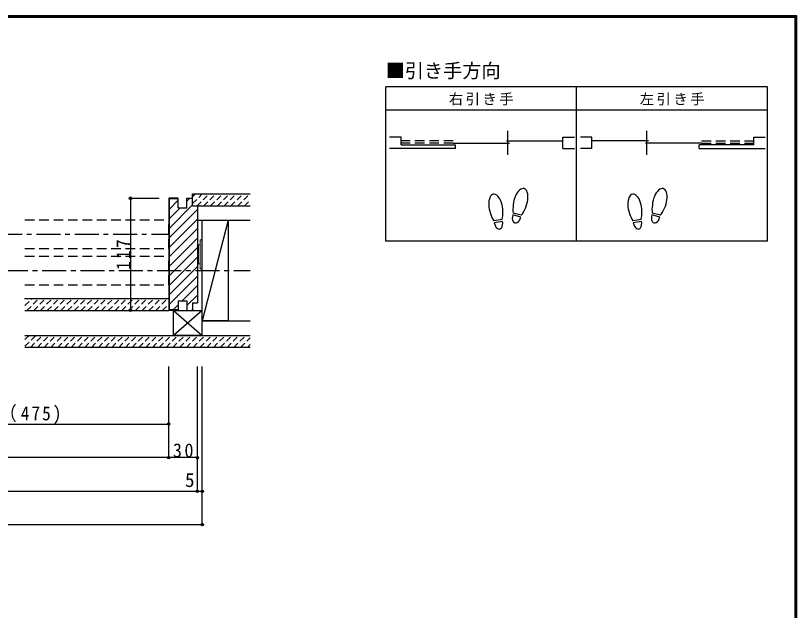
# Model space of a CAD drawing. Units: millimetres at full size, sheet at 1:5; details may follow other scales. Extents: x -973 to 977, y -718 to 696.
# Drawn here: x 162 to 977, y 76 to 696 of the extents above; entities that cross this region are included whole.
import ezdxf
from ezdxf.enums import TextEntityAlignment as Align

# ---------------------------------------------------------------- set-up
doc = ezdxf.new("R2010")
doc.units = ezdxf.units.MM
doc.header["$LTSCALE"] = 5
doc.header["$PDMODE"] = 32
doc.header["$PDSIZE"] = 2.5
for name, pattern in [('CHAIN1', [8, 5, -1, 1, -1]), ('DASHED1', [1.8, 1.2, -0.6]), ('DASHED2', [3, 2, -1])]:
    doc.linetypes.add(name, pattern=pattern)
for name, color, linetype in [('0-1_通り芯', 4, 'CHAIN1'), ('0-2_柱', 3, 'Continuous'), ('0-3_仕上げ', 2, 'Continuous'), ('0-4_枠', 3, 'Continuous'), ('0-6_扉', 7, 'Continuous'), ('0-8_戸当り', 3, 'Continuous'), ('0-A_文字', 7, 'Continuous'), ('0-B_寸法', 7, 'Continuous'), ('0-C_ハッチ', 4, 'DASHED1'), ('F-1_枠', 6, 'Continuous')]:
    doc.layers.add(name, color=color, linetype=linetype)
doc.layers.add('0-7_金物', color=7, linetype='Continuous', lineweight=18)
doc.styles.add('ＭＳ ゴシック', font='')
doc.styles.get('ＭＳ ゴシック').set_extended_font_data('MS Gothic')

msp = doc.modelspace()

# ---------------------------------------------------------------- linework, layer by layer
at = {"layer": '0-1_通り芯'}
msp.add_line((-690.347, 430), (406.733, 430), dxfattribs=at)
at = {"layer": '0-2_柱'}
msp.add_line((356.622, 362.5), (356.622, 482.5), dxfattribs=at)
at = {"layer": '0-2_柱', "color": 7}
for p, q in [((383.622, 482.5), (356.622, 377.5)), ((326.622, 388.5), (356.622, 362.5)), ((356.622, 388.5), (326.622, 362.5))]:
    msp.add_line(p, q, dxfattribs=at)
at = {"layer": '0-2_柱'}
for points in [[(356.622, 482.5), (383.622, 482.5), (383.622, 377.5), (356.622, 377.5)], [(356.622, 362.5), (326.622, 362.5), (326.622, 388.5), (356.622, 388.5)]]:
    msp.add_lwpolyline(points, dxfattribs=at)
at = {"layer": '0-3_仕上げ'}
for p, q in [((346.653, 510), (406.622, 510)), ((346.653, 497.5), (346.653, 510)), ((346.653, 497.5), (406.622, 497.5)), ((171.653, 401), (321.653, 401)), ((171.653, 388.5), (321.653, 388.5)), ((171.653, 362.5), (406.622, 362.5)), ((406.622, 350), (171.653, 350))]:
    msp.add_line(p, q, dxfattribs=at)
at = {"layer": '0-3_仕上げ', "color": 7}
for p, q in [((351.653, 482.5), (406.622, 482.5)), ((356.622, 377.5), (406.622, 377.5))]:
    msp.add_line(p, q, dxfattribs=at)
at = {"layer": '0-4_枠'}
for p, q in [((321.653, 505.5), (321.653, 388.5)), ((346.653, 497.5), (346.653, 505.5)), ((331.653, 505), (322.153, 505)), ((322.153, 505), (322.153, 389)), ((346.653, 497.5), (351.653, 497.5)), ((351.653, 497.5), (351.653, 396.5)), ((331.653, 398.5), (331.653, 388.5)), ((346.653, 396.5), (346.653, 388.5)), ((346.653, 396.5), (351.653, 396.5)), ((331.653, 388.5), (321.653, 388.5)), ((331.653, 389), (322.153, 389))]:
    msp.add_line(p, q, dxfattribs=at)
for points in [[(331.653, 495.5), (331.653, 505.5), (321.653, 505.5)], [(331.653, 495.5), (340.653, 495.5), (340.653, 505.5), (346.653, 505.5)], [(331.653, 398.5), (340.653, 398.5), (340.653, 388.5), (346.653, 388.5)]]:
    msp.add_lwpolyline(points, dxfattribs=at)
at = {"layer": '0-6_扉', "color": 2, "linetype": 'DASHED2'}
for p, q in [((171.653, 483), (321.653, 483)), ((321.653, 453), (321.653, 483)), ((171.653, 453), (321.653, 453)), ((171.653, 445), (321.653, 445)), ((321.653, 415), (321.653, 445)), ((171.653, 415), (321.653, 415))]:
    msp.add_line(p, q, dxfattribs=at)
at = {"layer": '0-7_金物'}
for p, q in [((354.622, 457.004), (352.622, 457.004)), ((352.622, 437.004), (352.622, 457.004)), ((354.622, 432.004), (354.622, 462.004)), ((354.622, 462.004), (356.622, 462.004)), ((356.622, 462.004), (356.622, 432.004)), ((352.622, 456.004), (351.646, 456.004)), ((352.622, 437.971), (351.646, 437.971)), ((354.622, 437.004), (352.622, 437.004)), ((354.622, 432.004), (356.622, 432.004))]:
    msp.add_line(p, q, dxfattribs=at)
at = {"layer": '0-8_戸当り'}
for p, q in [((675.595, 550.854), (675.595, 575.654)), ((820.717, 550.854), (820.717, 575.654)), ((689.631, 487.735), (681.15, 490.007)), ((834.753, 487.735), (826.272, 490.007)), ((669.62, 483.378), (660.973, 481.853)), ((669.984, 481.31), (661.338, 479.785)), ((689.087, 485.706), (680.607, 487.978)), ((814.742, 483.378), (806.096, 481.853)), ((815.107, 481.31), (806.46, 479.785)), ((834.209, 485.706), (825.729, 487.978))]:
    msp.add_line(p, q, dxfattribs=at)
at = {"layer": '0-8_戸当り', "linetype": 'DASHED2'}
for p, q in [((618.633, 565.254), (564.072, 565.254)), ((618.633, 562.854), (564.072, 562.854)), ((877.678, 565.254), (932.239, 565.254)), ((877.678, 562.854), (932.239, 562.854))]:
    msp.add_line(p, q, dxfattribs=at)
at = {"layer": '0-8_戸当り', "color": 2}
for p, q in [((618.633, 562.854), (677.195, 562.854)), ((673.995, 565.254), (732.956, 565.254)), ((822.317, 565.254), (763.356, 565.254)), ((877.678, 562.854), (819.117, 562.854)), ((621.033, 557.454), (552.072, 557.454)), ((564.072, 561.054), (621.033, 561.054)), ((621.033, 557.454), (621.033, 561.054)), ((732.956, 557.454), (744.956, 557.454)), ((763.356, 557.454), (751.356, 557.454)), ((875.278, 557.454), (875.278, 561.054)), ((932.239, 561.054), (875.278, 561.054)), ((875.278, 557.454), (944.239, 557.454))]:
    msp.add_line(p, q, dxfattribs=at)
for points in [[(564.072, 561.054), (564.072, 569.254), (552.072, 569.254)], [(732.956, 557.454), (732.956, 569.254), (744.956, 569.254)], [(763.356, 557.454), (763.356, 569.254), (751.356, 569.254)], [(932.239, 561.054), (932.239, 569.254), (944.239, 569.254)]]:
    msp.add_lwpolyline(points, dxfattribs=at)
at = {"layer": '0-8_戸当り'}
for centre, major_axis, ratio, start_param, end_param in [((688.876, 501.878), (3.644, 13.601), 0.5, 4.3405914, 8.2257792), ((833.998, 501.878), (3.644, 13.601), 0.5, 4.3405914, 8.2257792), ((662.958, 495.877), (-2.445, 13.867), 0.5, 4.3405914, 8.2257792), ((808.08, 495.877), (-2.445, 13.867), 0.5, 4.3405914, 8.2257792), ((688.771, 501.489), (4.416, 16.48), 0.4, 1.8506333, 2.4428768), ((833.894, 501.489), (4.416, 16.48), 0.4, 1.8506333, 2.4428768), ((663.028, 495.481), (-2.963, 16.802), 0.4, 1.8506333, 2.4428768), ((663.028, 495.481), (-2.963, 16.802), 0.4, 3.8403085, 4.432552), ((688.771, 501.489), (4.416, 16.48), 0.4, 3.8403085, 4.432552), ((808.15, 495.481), (-2.963, 16.802), 0.4, 1.8506333, 2.4428768), ((808.15, 495.481), (-2.963, 16.802), 0.4, 3.8403085, 4.432552), ((833.894, 501.489), (4.416, 16.48), 0.4, 3.8403085, 4.432552), ((665.661, 480.548), (-1.27, 7.205), 0.6, 1.5707963, 4.712389), ((684.847, 486.842), (1.894, 7.067), 0.6, 1.5707963, 4.712389), ((810.783, 480.548), (-1.27, 7.205), 0.6, 1.5707963, 4.712389), ((829.969, 486.842), (1.894, 7.067), 0.6, 1.5707963, 4.712389)]:
    msp.add_ellipse(centre, major_axis=major_axis, ratio=ratio, start_param=start_param, end_param=end_param, dxfattribs=at)
at = {"layer": '0-A_文字', "color": 3}
for p, q in [((946.639, 621.667), (548.072, 621.667)), ((548.072, 460.667), (548.072, 621.667)), ((747.356, 460.667), (747.356, 621.667)), ((946.639, 460.667), (946.639, 621.667)), ((548.072, 597.667), (946.639, 597.667)), ((946.639, 460.667), (548.072, 460.667))]:
    msp.add_line(p, q, dxfattribs=at)
at = {"layer": '0-B_寸法', "color": 4}
for p, q in [((281.764, 505.5), (281.764, 388.5)), ((281.764, 505.5), (311.764, 505.5)), ((281.764, 388.5), (311.764, 388.5)), ((321.653, 235), (321.653, 330)), ((351.653, 200), (351.653, 330)), ((356.622, 165), (356.622, 330)), ((-28.347, 270), (321.653, 270)), ((321.653, 235), (-605.347, 235)), ((351.653, 235), (321.653, 235)), ((-635.347, 200), (351.653, 200)), ((351.653, 200), (356.622, 200)), ((356.622, 165), (-640.347, 165))]:
    msp.add_line(p, q, dxfattribs=at)
at = {"layer": '0-B_寸法', "color": 4, "linetype": 'CHAIN1'}
msp.add_line((-616.347, 468), (321.653, 468), dxfattribs=at)
at = {"layer": '0-B_寸法'}
for p in [(281.764, 505.5), (281.764, 388.5), (321.653, 270), (321.653, 235), (351.653, 235), (351.653, 200), (356.622, 200), (356.622, 165)]:
    msp.add_point(p, dxfattribs=at)
at = {"layer": '0-C_ハッチ', "linetype": 'Continuous'}
for p, q in [((340.653, 502.378), (343.775, 505.5)), ((322.153, 493.778), (331.653, 503.278)), ((322.153, 473.979), (346.653, 498.479)), ((322.153, 483.878), (333.775, 495.5)), ((322.153, 464.079), (351.653, 493.579)), ((322.153, 454.18), (351.653, 483.68)), ((322.153, 444.28), (351.653, 473.78)), ((322.153, 434.381), (351.653, 463.881)), ((322.153, 424.481), (351.653, 453.981)), ((322.153, 414.582), (351.653, 444.082)), ((322.153, 404.682), (351.653, 434.182)), ((322.153, 394.783), (351.653, 424.283)), ((335.77, 398.5), (351.653, 414.383)), ((340.653, 393.484), (351.653, 404.484)), ((326.27, 389), (331.638, 394.369)), ((345.569, 388.5), (346.653, 389.584))]:
    msp.add_line(p, q, dxfattribs=at)
at = {"layer": '0-C_ハッチ'}
for p, q in [((346.653, 499.99), (356.663, 510)), ((346.653, 507.061), (349.592, 510)), ((351.234, 497.5), (363.734, 510)), ((358.305, 497.5), (370.805, 510)), ((365.376, 497.5), (377.876, 510)), ((372.447, 497.5), (384.947, 510)), ((379.519, 497.5), (392.019, 510)), ((386.59, 497.5), (399.09, 510)), ((393.661, 497.5), (406.161, 510)), ((400.732, 497.5), (406.622, 503.39)), ((171.653, 400.522), (172.131, 401)), ((171.653, 393.45), (179.202, 401)), ((173.774, 388.5), (186.274, 401)), ((180.845, 388.5), (193.345, 401)), ((187.916, 388.5), (200.416, 401)), ((194.987, 388.5), (207.487, 401)), ((202.058, 388.5), (214.558, 401)), ((209.129, 388.5), (221.629, 401)), ((216.2, 388.5), (228.7, 401)), ((223.271, 388.5), (235.771, 401)), ((230.342, 388.5), (242.842, 401)), ((237.413, 388.5), (249.913, 401)), ((244.484, 388.5), (256.984, 401)), ((251.555, 388.5), (264.055, 401)), ((258.626, 388.5), (271.126, 401)), ((265.697, 388.5), (278.197, 401)), ((272.769, 388.5), (285.269, 401)), ((279.84, 388.5), (292.34, 401)), ((286.911, 388.5), (299.411, 401)), ((293.982, 388.5), (306.482, 401)), ((301.053, 388.5), (313.553, 401)), ((308.124, 388.5), (320.624, 401)), ((315.195, 388.5), (321.653, 394.958)), ((171.653, 351.203), (182.95, 362.5)), ((171.653, 358.274), (175.879, 362.5)), ((177.521, 350), (190.021, 362.5)), ((184.592, 350), (197.092, 362.5)), ((191.663, 350), (204.163, 362.5)), ((198.734, 350), (211.234, 362.5)), ((205.805, 350), (218.305, 362.5)), ((212.876, 350), (225.376, 362.5)), ((219.947, 350), (232.447, 362.5)), ((227.019, 350), (239.519, 362.5)), ((234.09, 350), (246.59, 362.5)), ((241.161, 350), (253.661, 362.5)), ((248.232, 350), (260.732, 362.5)), ((255.303, 350), (267.803, 362.5)), ((262.374, 350), (274.874, 362.5)), ((269.445, 350), (281.945, 362.5)), ((276.516, 350), (289.016, 362.5)), ((283.587, 350), (296.087, 362.5)), ((290.658, 350), (303.158, 362.5)), ((297.729, 350), (310.229, 362.5)), ((304.8, 350), (317.3, 362.5)), ((311.871, 350), (324.371, 362.5)), ((318.942, 350), (331.442, 362.5)), ((326.013, 350), (338.513, 362.5)), ((333.085, 350), (345.585, 362.5)), ((340.156, 350), (352.656, 362.5)), ((347.227, 350), (359.727, 362.5)), ((354.298, 350), (366.798, 362.5)), ((361.369, 350), (373.869, 362.5)), ((368.44, 350), (380.94, 362.5)), ((375.511, 350), (388.011, 362.5)), ((382.582, 350), (395.082, 362.5)), ((389.653, 350), (402.153, 362.5)), ((396.724, 350), (406.622, 359.898)), ((403.795, 350), (406.622, 352.827))]:
    msp.add_line(p, q, dxfattribs=at)
at = {"layer": 'F-1_枠'}
for p, q in [((-973.347, 695.833), (976.653, 695.833)), ((-973.347, 695), (976.653, 695)), ((-973.347, 694.167), (976.653, 694.167)), ((974.986, 695.833), (974.986, -700.833)), ((975.82, 695.833), (975.82, -700.833)), ((976.653, 695.833), (976.653, -700.833))]:
    msp.add_line(p, q, dxfattribs=at)

# ---------------------------------------------------------------- texts
at = {"layer": '0-A_文字', "style": 'ＭＳ ゴシック'}
msp.add_text('■引き手方向', height=14.66, dxfattribs=at).set_placement((548.072, 626.667), align=Align.BOTTOM_LEFT)
at = {"layer": '0-A_文字', "char_height": 11, "attachment_point": 7, "style": 'ＭＳ ゴシック'}
for s, insert in [('\\T1.17;右引き手', (613.964, 602.167)), ('\\T1.17;左引き手', (813.248, 602.167))]:
    msp.add_mtext(s, dxfattribs=dict(at, insert=insert))
at = {"layer": '0-B_寸法', "style": 'ＭＳ ゴシック'}
msp.add_text('5', height=14.66, dxfattribs=at).set_placement((338.653, 200), align=Align.BOTTOM_LEFT)
at = {"layer": '0-B_寸法', "insert": (281.764, 430.75), "char_height": 14.66, "attachment_point": 7, "rotation": 90, "style": 'ＭＳ ゴシック'}
msp.add_mtext('\\T1.27;\\W0.9;117', dxfattribs=at)
at = {"layer": '0-B_寸法', "char_height": 14.66, "attachment_point": 7, "style": 'ＭＳ ゴシック'}
for s, insert in [('\\T1.24;\\W0.9;539（475)', (111.653, 270)), ('\\T1.27;\\W0.95;30', (326.028, 235))]:
    msp.add_mtext(s, dxfattribs=dict(at, insert=insert))

doc.saveas('drawing.dxf')
